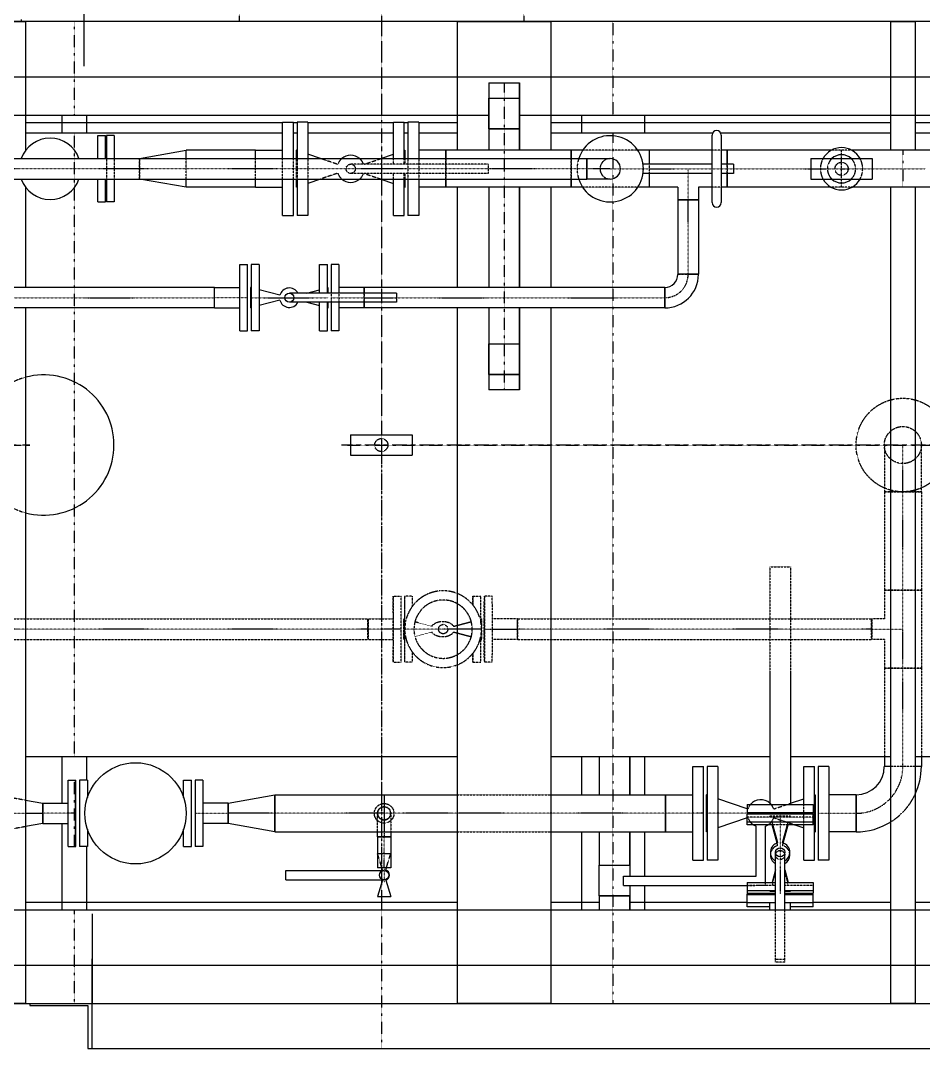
# Model space of a CAD drawing. Header units: millimetres. Extents: x -10011772 to -8149599, y 2847708 to 3434448.
# Drawn here: x -9492801 to -9489858, y 3197717 to 3201066 of the extents above; entities that cross this region are included whole.
import ezdxf

# ---------------------------------------------------------------- set-up
doc = ezdxf.new("R2010")
doc.units = ezdxf.units.MM
for name, pattern in [('DASHDOT2', [0.5, 0.25, -0.125, 0, -0.125]), ('DIVIDE2', [0.625, 0.25, -0.125, 0, -0.125, 0, -0.125]), ('HIDDEN2', [0.1875, 0.125, -0.0625])]:
    doc.linetypes.add(name, pattern=pattern)
doc.layers.add('总平面底图', color=9, linetype='Continuous')

# ---------------------------------------------------------------- blocks, each defined once
blk = doc.blocks.new('总平面底图 爆炸危险区 LOCATION I')
at = {"layer": '总平面底图', "linetype": 'Continuous'}
for p, q in [((228430.3, 136734.7), (228430.3, 136880.7)), ((228327.7, 136810.8), (228327.7, 136807.7)), ((231314.9, 136807.7), (227014.9, 136807.7)), ((228294.8, 136807.7), (228334.9, 136807.7)), ((228334.9, 136807.7), (228334.9, 136597.8)), ((229038.4, 136807.7), (229191.3, 136807.7)), ((229038.4, 136807.7), (229038.4, 136597.9)), ((229191.3, 136807.7), (229191.3, 136597.9)), ((229744.8, 136807.7), (229784.9, 136807.7)), ((229744.8, 136807.7), (229744.8, 136597.9)), ((229784.9, 136807.7), (229784.9, 136597.9)), ((227099.5, 136717.5), (231225.2, 136717.5)), ((229089.9, 136707.7), (229089.9, 136597.9)), ((229089.9, 136707.7), (229089.9, 136597.9)), ((229089.9, 136707.7), (229139.9, 136707.7)), ((229089.9, 136707.7), (229139.9, 136707.7)), ((229139.9, 136597.9), (229139.9, 136707.7)), ((229139.9, 136707.7), (229139.9, 136597.9)), ((229089.9, 136682.7), (229139.9, 136682.7)), ((229089.9, 136682.7), (229139.9, 136682.7)), ((229089.9, 136632.7), (229089.9, 136682.7)), ((229089.9, 136632.7), (229089.9, 136682.7)), ((229139.9, 136682.7), (229139.9, 136632.7)), ((229139.9, 136682.7), (229139.9, 136632.7)), ((229089.9, 136654.8), (227739.9, 136654.8)), ((228394.8, 136625.7), (228394.8, 136654.8)), ((228434.9, 136625.7), (228434.9, 136654.8)), ((228754, 136584.4), (228754, 136643.9)), ((228754, 136643.9), (228771.5, 136643.9)), ((228771.5, 136584.4), (228771.5, 136643.9)), ((228777.5, 136643.9), (228777.5, 136584.4)), ((228795, 136643.9), (228777.5, 136643.9)), ((228795, 136643.9), (228795, 136584.4)), ((228934.7, 136584.4), (228934.7, 136643.9)), ((228934.7, 136643.9), (228952.3, 136643.9)), ((228952.3, 136584.4), (228952.3, 136643.9)), ((228958.2, 136643.9), (228958.2, 136584.4)), ((228975.8, 136643.9), (228958.2, 136643.9)), ((228975.8, 136643.9), (228975.8, 136584.4)), ((231314.9, 136654.8), (229139.9, 136654.8)), ((229240.8, 136654.8), (229240.8, 136625.7)), ((229343.9, 136654.8), (229343.9, 136625.7)), ((228754, 136642.6), (228334.9, 136642.6)), ((228777.5, 136642.6), (228771.5, 136642.6)), ((228934.7, 136642.6), (228795, 136642.6)), ((228958.2, 136642.6), (228952.3, 136642.6)), ((229038.4, 136642.6), (228975.8, 136642.6)), ((229139.9, 136632.7), (229089.9, 136632.7)), ((229089.9, 136632.7), (229139.9, 136632.7)), ((229744.8, 136642.6), (229191.3, 136642.6)), ((230494.8, 136642.6), (229784.9, 136642.6)), ((228754, 136625.7), (228334.9, 136625.7)), ((228452.6, 136584.4), (228452.6, 136621.7)), ((228452.6, 136621.7), (228465.4, 136621.7)), ((228465.4, 136584.4), (228465.4, 136621.7)), ((228466.9, 136621.7), (228466.9, 136584.4)), ((228479.6, 136621.7), (228466.9, 136621.7)), ((228479.6, 136621.7), (228479.6, 136584.4)), ((228777.5, 136625.7), (228771.5, 136625.7)), ((228934.7, 136625.7), (228795, 136625.7)), ((228958.2, 136625.7), (228952.3, 136625.7)), ((229038.4, 136625.7), (228975.8, 136625.7)), ((229454.4, 136625.7), (229191.3, 136625.7)), ((229453.8, 136512.7), (229453.8, 136622.7)), ((229744.8, 136625.7), (229468.2, 136625.7)), ((229468.8, 136622.7), (229468.8, 136512.7)), ((230364.8, 136625.7), (229784.9, 136625.7)), ((228520.7, 136584.4), (228596.9, 136597.9)), ((228596.9, 136584.4), (228596.9, 136597.9)), ((228709.6, 136597.9), (228596.9, 136597.9)), ((228596.9, 136584.4), (228596.9, 136597.9)), ((228709.6, 136584.4), (228709.6, 136597.9)), ((228709.6, 136584.4), (228709.6, 136597.9)), ((228709.6, 136597.9), (228754, 136597.9)), ((228776, 136597.9), (228776, 136584.4)), ((228777.5, 136597.4), (228776, 136597.9)), ((228952.3, 136597.4), (228953.8, 136597.9)), ((228953.8, 136584.4), (228953.8, 136597.9)), ((229020.2, 136597.9), (228975.8, 136597.9)), ((229020.2, 136597.9), (229020.2, 136584.4)), ((229020.2, 136584.4), (229020.2, 136597.9)), ((229224.4, 136597.9), (229020.2, 136597.9)), ((229224.4, 136597.9), (229224.4, 136584.4)), ((229243.1, 136597.9), (229224.4, 136597.9)), ((229224.4, 136584.4), (229224.4, 136597.9)), ((229351.4, 136597.9), (229332.6, 136597.9)), ((229351.4, 136597.9), (229351.4, 136575.2)), ((229351.4, 136597.9), (229351.4, 136575.2)), ((229453.8, 136597.9), (229351.4, 136597.9)), ((229478.4, 136597.9), (229468.8, 136597.9)), ((229478.4, 136597.9), (229478.4, 136575.2)), ((229478.4, 136575.2), (229478.4, 136597.9)), ((229648.2, 136597.9), (229478.4, 136597.9)), ((229835.1, 136597.9), (229681.6, 136597.9)), ((227253, 136584.4), (229249.8, 136584.4)), ((228815.7, 136584.4), (228795, 136591.4)), ((228914.1, 136584.4), (228934.7, 136591.4)), ((229249.8, 136584.4), (229249.8, 136551)), ((229249.8, 136551), (229249.8, 136584.4)), ((229249.8, 136584.4), (229287.9, 136584.4)), ((229614.9, 136584.4), (229664.9, 136584.4)), ((229614.9, 136584.4), (229614.9, 136551.1)), ((229664.9, 136584.4), (229714.9, 136584.4)), ((229714.9, 136584.4), (229714.9, 136551.1)), ((229453.8, 136575.2), (229341.3, 136575.2)), ((229453.8, 136560.2), (229341.3, 136560.2)), ((229351.4, 136560.2), (229351.4, 136537.6)), ((229351.4, 136560.2), (229351.4, 136537.6)), ((229488.9, 136575.2), (229468.8, 136575.2)), ((229488.9, 136560.2), (229468.8, 136560.2)), ((229478.4, 136560.2), (229478.4, 136537.6)), ((229478.4, 136537.6), (229478.4, 136560.2)), ((229488.9, 136575.2), (229488.9, 136567.7)), ((229488.9, 136567.7), (229488.9, 136560.2)), ((227253, 136551), (229249.8, 136551)), ((228452.6, 136513.7), (228452.6, 136551)), ((228465.4, 136513.7), (228465.4, 136551)), ((228466.9, 136551), (228466.9, 136513.7)), ((228479.6, 136551), (228479.6, 136513.7)), ((228596.9, 136537.6), (228520.7, 136551)), ((228596.9, 136537.6), (228596.9, 136551)), ((228596.9, 136537.6), (228596.9, 136551)), ((228709.6, 136537.6), (228709.6, 136551)), ((228709.6, 136537.6), (228709.6, 136551)), ((228754, 136491.5), (228754, 136551)), ((228771.5, 136491.5), (228771.5, 136551)), ((228776, 136551), (228776, 136537.6)), ((228777.5, 136551), (228777.5, 136491.5)), ((228795, 136551), (228795, 136491.5)), ((228815.7, 136551), (228795, 136544)), ((228914.1, 136551), (228934.7, 136544)), ((228934.7, 136491.5), (228934.7, 136551)), ((228952.3, 136491.5), (228952.3, 136551)), ((228953.8, 136537.6), (228953.8, 136551)), ((228958.2, 136551), (228958.2, 136491.5)), ((228975.8, 136551), (228975.8, 136491.5)), ((229020.2, 136551), (229020.2, 136537.6)), ((229020.2, 136537.6), (229020.2, 136551)), ((229224.4, 136551), (229224.4, 136537.6)), ((229224.4, 136537.6), (229224.4, 136551)), ((229287.9, 136551), (229249.8, 136551)), ((229614.9, 136551.1), (229664.9, 136551.1)), ((229664.9, 136551.1), (229714.9, 136551.1)), ((228334.9, 136537.6), (228334.9, 136374.4)), ((228709.6, 136537.6), (228596.9, 136537.6)), ((228709.6, 136537.6), (228754, 136537.6)), ((228777.5, 136538.1), (228776, 136537.6)), ((228952.3, 136538.1), (228953.8, 136537.6)), ((229020.2, 136537.6), (228975.8, 136537.6)), ((229224.4, 136537.6), (229020.2, 136537.6)), ((229038.4, 136537.6), (229038.4, 136374.4)), ((229089.9, 136537.6), (229089.9, 136374.4)), ((229089.9, 136537.6), (229089.9, 136374.4)), ((229139.9, 136374.4), (229139.9, 136537.6)), ((229139.9, 136537.6), (229139.9, 136374.4)), ((229191.3, 136537.6), (229191.3, 136374.4)), ((229243.1, 136537.6), (229224.4, 136537.6)), ((229351.4, 136537.6), (229332.6, 136537.6)), ((229398.2, 136537.6), (229351.4, 136537.6)), ((229398.2, 136537.6), (229398.2, 136516.9)), ((229453.8, 136537.6), (229431.6, 136537.6)), ((229431.6, 136537.6), (229431.6, 136516.9)), ((229478.4, 136537.6), (229468.8, 136537.6)), ((229648.2, 136537.6), (229478.4, 136537.6)), ((229835.1, 136537.6), (229681.6, 136537.6)), ((229744.8, 136537.6), (229744.8, 135207.7)), ((229784.9, 136537.6), (229784.9, 135207.7)), ((228452.6, 136513.7), (228465.4, 136513.7)), ((228479.6, 136513.7), (228466.9, 136513.7)), ((229431.6, 136516.9), (229398.2, 136516.9)), ((229398.2, 136516.9), (229398.2, 136395.8)), ((229398.2, 136516.9), (229414.9, 136516.9)), ((229414.9, 136516.9), (229431.6, 136516.9)), ((229431.6, 136516.9), (229431.6, 136395.8)), ((228754, 136491.5), (228771.5, 136491.5)), ((228795, 136491.5), (228777.5, 136491.5)), ((228934.7, 136491.5), (228952.3, 136491.5)), ((228975.8, 136491.5), (228958.2, 136491.5)), ((228684.2, 136357.7), (228684.2, 136411.7)), ((228684.2, 136411.7), (228696.9, 136411.7)), ((228696.9, 136357.7), (228696.9, 136411.7)), ((228702.9, 136411.7), (228702.9, 136357.7)), ((228715.7, 136411.7), (228702.9, 136411.7)), ((228715.7, 136411.7), (228715.7, 136357.7)), ((228814.1, 136365.2), (228814.1, 136411.7)), ((228814.1, 136411.7), (228826.9, 136411.7)), ((228826.9, 136365.2), (228826.9, 136411.7)), ((228832.8, 136411.7), (228832.8, 136365.2)), ((228845.6, 136411.7), (228832.8, 136411.7)), ((228845.6, 136411.7), (228845.6, 136365.2)), ((229431.6, 136395.8), (229398.2, 136395.8)), ((229414.9, 136395.8), (229431.6, 136395.8)), ((228643.1, 136374.4), (228265.2, 136374.4)), ((228643.1, 136341), (228643.1, 136374.4)), ((228643.1, 136357.7), (228643.1, 136374.4)), ((228643.1, 136374.4), (228684.2, 136374.4)), ((228701.4, 136374.4), (228701.4, 136341)), ((228702.9, 136374), (228701.4, 136374.4)), ((228749.5, 136361.8), (228715.7, 136370.7)), ((228939.5, 136365.2), (228764.9, 136365.2)), ((228793.4, 136365.2), (228814.1, 136370.7)), ((228826.9, 136374), (228828.4, 136374.4)), ((228828.4, 136365.2), (228828.4, 136374.4)), ((228886.7, 136374.4), (228845.6, 136374.4)), ((228886.7, 136374.4), (228886.7, 136365.2)), ((228886.7, 136365.2), (228886.7, 136374.4)), ((229376.8, 136374.4), (228886.7, 136374.4)), ((228939.5, 136365.2), (228939.5, 136357.7)), ((229376.8, 136374.4), (229376.8, 136341)), ((229376.8, 136357.7), (229376.8, 136374.4)), ((228643.1, 136341), (228643.1, 136357.7)), ((228684.2, 136303.7), (228684.2, 136357.7)), ((228696.9, 136303.7), (228696.9, 136357.7)), ((228702.9, 136357.7), (228702.9, 136303.7)), ((228715.7, 136357.7), (228715.7, 136303.7)), ((228749.5, 136353.7), (228715.7, 136344.8)), ((228939.5, 136350.2), (228764.9, 136350.2)), ((228793.4, 136350.2), (228814.1, 136344.8)), ((228814.1, 136303.7), (228814.1, 136350.2)), ((228826.9, 136303.7), (228826.9, 136350.2)), ((228828.4, 136341), (228828.4, 136350.2)), ((228832.8, 136350.2), (228832.8, 136303.7)), ((228845.6, 136350.2), (228845.6, 136303.7)), ((228886.7, 136350.2), (228886.7, 136341)), ((228886.7, 136341), (228886.7, 136350.2)), ((228939.5, 136357.7), (228939.5, 136350.2)), ((229376.8, 136341), (229376.8, 136357.7)), ((228643.1, 136341), (228265.2, 136341)), ((228334.9, 136341), (228334.9, 135207.7)), ((228643.1, 136341), (228684.2, 136341)), ((228702.9, 136341.4), (228701.4, 136341)), ((228826.9, 136341.4), (228828.4, 136341)), ((228886.7, 136341), (228845.6, 136341)), ((229376.8, 136341), (228886.7, 136341)), ((229038.4, 136341), (229038.4, 135207.7)), ((229089.9, 136341), (229089.9, 136207.7)), ((229089.9, 136341), (229089.9, 136207.7)), ((229139.9, 136207.7), (229139.9, 136341)), ((229139.9, 136341), (229139.9, 136207.7)), ((229191.3, 136341), (229191.3, 135207.7)), ((228684.2, 136303.7), (228696.9, 136303.7)), ((228715.7, 136303.7), (228702.9, 136303.7)), ((228814.1, 136303.7), (228826.9, 136303.7)), ((228845.6, 136303.7), (228832.8, 136303.7)), ((229089.9, 136282.7), (229139.9, 136282.7)), ((229089.9, 136282.7), (229139.9, 136282.7)), ((229089.9, 136232.7), (229089.9, 136282.7)), ((229089.9, 136232.7), (229089.9, 136282.7)), ((229139.9, 136282.7), (229139.9, 136232.7)), ((229139.9, 136282.7), (229139.9, 136232.7)), ((229139.9, 136232.7), (229089.9, 136232.7)), ((229089.9, 136232.7), (229139.9, 136232.7)), ((229139.9, 136207.7), (229089.9, 136207.7)), ((229139.9, 136207.7), (229089.9, 136207.7)), ((228864.8, 136134.4), (228914.8, 136134.4)), ((228864.8, 136134.4), (228864.8, 136101.1)), ((228914.8, 136134.4), (228964.8, 136134.4)), ((228964.8, 136134.4), (228964.8, 136101.1)), ((228864.8, 136101.1), (228914.8, 136101.1)), ((228914.8, 136101.1), (228964.8, 136101.1)), ((229548.1, 135749.5), (229548.1, 135532)), ((229548.1, 135749.5), (229548.1, 135532)), ((229581.5, 135749.5), (229581.5, 135532)), ((229581.5, 135749.5), (229581.5, 135532)), ((229038.4, 135609.7), (228334.9, 135609.7)), ((228394.8, 135534.4), (228394.8, 135609.7)), ((228434.9, 135571.7), (228434.9, 135609.7)), ((229548.1, 135609.7), (229191.3, 135609.7)), ((229240.8, 135609.7), (229240.8, 135547.9)), ((229269.9, 135609.7), (229269.9, 135547.9)), ((229269.9, 135609.7), (229269.9, 135547.9)), ((229319.9, 135547.9), (229319.9, 135609.7)), ((229319.9, 135609.7), (229319.9, 135547.9)), ((229343.9, 135609.7), (229343.9, 135547.9)), ((229744.8, 135609.7), (229581.5, 135609.7)), ((229734.7, 135609.7), (229734.7, 135593.9)), ((230364.8, 135609.7), (229784.9, 135609.7)), ((229795, 135609.7), (229795, 135593.9)), ((229422.4, 135441.5), (229422.4, 135593.9)), ((229422.4, 135593.9), (229440, 135593.9)), ((229440, 135441.5), (229440, 135593.9)), ((229445.9, 135593.9), (229445.9, 135441.5)), ((229463.5, 135593.9), (229445.9, 135593.9)), ((229463.5, 135593.9), (229463.5, 135441.5)), ((229603.2, 135532), (229603.2, 135593.9)), ((229603.2, 135593.9), (229620.7, 135593.9)), ((229620.7, 135441.5), (229620.7, 135593.9)), ((229626.7, 135593.9), (229626.7, 135441.5)), ((229644.2, 135593.9), (229626.7, 135593.9)), ((229644.2, 135593.9), (229644.2, 135441.5)), ((229744.8, 135593.9), (229734.7, 135593.9)), ((229744.8, 135593.9), (229734.7, 135593.9)), ((229795, 135593.9), (229784.9, 135593.9)), ((229795, 135593.9), (229784.9, 135593.9)), ((228404.2, 135517.7), (228404.2, 135571.7)), ((228404.2, 135571.7), (228417, 135571.7)), ((228417, 135517.7), (228417, 135571.7)), ((228423, 135571.7), (228423, 135517.7)), ((228435.7, 135571.7), (228423, 135571.7)), ((228435.7, 135571.7), (228435.7, 135543.5)), ((228592.6, 135543.5), (228592.6, 135571.7)), ((228592.6, 135571.7), (228605.4, 135571.7)), ((228605.4, 135517.7), (228605.4, 135571.7)), ((228611.3, 135571.7), (228611.3, 135517.7)), ((228624.1, 135571.7), (228611.3, 135571.7)), ((228624.1, 135571.7), (228624.1, 135517.7)), ((228334.9, 135539.4), (228363.2, 135534.4)), ((228665.2, 135534.4), (228741.4, 135547.9)), ((228741.4, 135547.9), (228741.4, 135487.5)), ((228741.4, 135547.9), (228919.4, 135547.9)), ((228741.4, 135517.7), (228741.4, 135547.9)), ((228919.4, 135547.9), (228919.4, 135487.5)), ((228919.4, 135547.9), (228919.4, 135487.5)), ((228919.4, 135547.9), (229038.4, 135547.9)), ((229191.3, 135547.9), (229378, 135547.9)), ((229378, 135487.5), (229378, 135547.9)), ((229378, 135547.9), (229422.4, 135547.9)), ((229378, 135547.9), (229378, 135487.5)), ((229444.4, 135547.9), (229444.4, 135487.5)), ((229445.9, 135547.4), (229444.4, 135547.9)), ((229510.9, 135525.3), (229463.5, 135541.4)), ((229581.5, 135534.1), (229603.2, 135541.4)), ((229620.7, 135547.4), (229622.2, 135547.9)), ((229622.2, 135487.5), (229622.2, 135547.9)), ((229688.6, 135547.9), (229644.2, 135547.9)), ((229688.6, 135487.5), (229688.6, 135547.9)), ((229688.6, 135547.9), (229688.6, 135487.5)), ((228363.2, 135517.7), (228363.2, 135534.4)), ((228363.2, 135534.4), (228404.2, 135534.4)), ((228363.2, 135534.4), (228363.2, 135517.7)), ((228665.2, 135534.4), (228624.1, 135534.4)), ((228665.2, 135534.4), (228665.2, 135517.7)), ((228665.2, 135517.7), (228665.2, 135534.4)), ((229510.9, 135532), (229618.8, 135532)), ((229510.9, 135532), (229510.9, 135519.2)), ((229510.9, 135532), (229618.8, 135532)), ((229510.9, 135532), (229510.9, 135519.2)), ((229618.8, 135532), (229618.8, 135519.2)), ((229618.8, 135532), (229618.8, 135519.2)), ((228363.2, 135501), (228363.2, 135517.7)), ((228363.2, 135517.7), (228363.2, 135501)), ((228404.2, 135463.7), (228404.2, 135517.7)), ((228417, 135463.7), (228417, 135517.7)), ((228423, 135517.7), (228423, 135463.7)), ((228605.4, 135463.7), (228605.4, 135517.7)), ((228611.3, 135517.7), (228611.3, 135463.7)), ((228624.1, 135517.7), (228624.1, 135463.7)), ((228665.2, 135517.7), (228665.2, 135501)), ((228665.2, 135501), (228665.2, 135517.7)), ((228741.4, 135487.5), (228741.4, 135517.7)), ((229510.9, 135510.1), (229463.5, 135494)), ((229510.9, 135519.2), (229618.8, 135519.2)), ((229510.9, 135519.2), (229618.8, 135519.2)), ((229564.8, 135516.2), (229510.9, 135516.2)), ((229510.9, 135503.4), (229510.9, 135516.2)), ((229581.5, 135517.7), (229548.1, 135517.7)), ((229548.5, 135516.2), (229548.1, 135517.7)), ((229618.8, 135516.2), (229564.8, 135516.2)), ((229581.1, 135516.2), (229581.5, 135517.7)), ((229603.2, 135516.2), (229603.2, 135519.2)), ((229618.8, 135503.4), (229618.8, 135516.2)), ((228363.2, 135501), (228334.9, 135496)), ((228363.2, 135501), (228404.2, 135501)), ((228394.8, 135360.6), (228394.8, 135501)), ((228435.7, 135492), (228435.7, 135463.7)), ((228592.6, 135463.7), (228592.6, 135492)), ((228665.2, 135501), (228624.1, 135501)), ((228741.4, 135487.5), (228665.2, 135501)), ((229445.9, 135488.1), (229444.4, 135487.5)), ((229564.8, 135503.4), (229510.9, 135503.4)), ((229510.9, 135499), (229510.9, 135503.4)), ((229553.1, 135499), (229510.9, 135499)), ((229525.8, 135415.2), (229525.8, 135496.8)), ((229540.8, 135405), (229540.8, 135496.8)), ((229560.8, 135469.6), (229551.9, 135503.4)), ((229559.7, 135469.2), (229551.9, 135499)), ((229618.8, 135503.4), (229564.8, 135503.4)), ((229568.9, 135469.6), (229577.8, 135503.4)), ((229570, 135469.2), (229577.8, 135499)), ((229618.8, 135499), (229576.6, 135499)), ((229588.5, 135499), (229603.2, 135494)), ((229603.2, 135441.5), (229603.2, 135499)), ((229618.8, 135499), (229618.8, 135503.4)), ((229620.7, 135488.1), (229622.2, 135487.5)), ((228741.4, 135487.5), (228919.4, 135487.5)), ((228908.7, 135479.6), (228908.7, 135487.5)), ((228930.1, 135479.6), (228908.7, 135479.6)), ((228908.7, 135479.6), (228908.7, 135428.8)), ((228908.7, 135479.6), (228919.4, 135479.6)), ((228919.4, 135487.5), (229038.4, 135487.5)), ((228919.4, 135479.6), (228930.1, 135479.6)), ((228930.1, 135487.5), (228930.1, 135479.6)), ((228930.1, 135479.6), (228930.1, 135428.8)), ((229191.3, 135487.5), (229378, 135487.5)), ((229240.8, 135487.5), (229240.8, 135360.6)), ((229269.9, 135487.5), (229269.9, 135433.5)), ((229269.9, 135487.5), (229269.9, 135433.5)), ((229319.9, 135433.5), (229319.9, 135487.5)), ((229319.9, 135487.5), (229319.9, 135433.5)), ((229343.9, 135487.5), (229343.9, 135415.2)), ((229378, 135487.5), (229422.4, 135487.5)), ((229688.6, 135487.5), (229644.2, 135487.5)), ((228404.2, 135463.7), (228417, 135463.7)), ((228435.7, 135463.7), (228423, 135463.7)), ((228434.9, 135360.6), (228434.9, 135463.7)), ((228592.6, 135463.7), (228605.4, 135463.7)), ((228624.1, 135463.7), (228611.3, 135463.7)), ((228930.1, 135451.8), (228908.7, 135451.8)), ((229422.4, 135441.5), (229440, 135441.5)), ((229463.5, 135441.5), (229445.9, 135441.5)), ((229557.3, 135360.6), (229557.3, 135454.2)), ((229572.3, 135360.6), (229572.3, 135454.2)), ((229603.2, 135441.5), (229620.7, 135441.5)), ((229644.2, 135441.5), (229626.7, 135441.5)), ((228759.4, 135417), (228759.4, 135424.5)), ((228759.4, 135424.5), (228919.4, 135424.5)), ((228930.1, 135428.8), (228908.7, 135428.8)), ((228916.8, 135425.3), (228915.8, 135428.8)), ((228921.9, 135425.3), (228923, 135428.8)), ((229269.9, 135383.5), (229269.9, 135433.5)), ((229269.9, 135383.5), (229269.9, 135433.5)), ((229269.9, 135433.5), (229319.9, 135433.5)), ((229269.9, 135433.5), (229319.9, 135433.5)), ((229319.9, 135433.5), (229319.9, 135415.2)), ((229319.9, 135433.5), (229319.9, 135415.2)), ((229557.3, 135425.7), (229551.9, 135405)), ((229572.3, 135425.7), (229577.8, 135405)), ((228759.4, 135409.5), (228759.4, 135417)), ((228759.4, 135409.5), (228919.4, 135409.5)), ((228916.8, 135408.7), (228908.7, 135382.2)), ((228921.9, 135408.7), (228930.1, 135382.2)), ((229309.5, 135400.2), (229309.5, 135415.2)), ((229309.5, 135415.2), (229525.8, 135415.2)), ((229510.9, 135405), (229557.3, 135405)), ((229510.9, 135405), (229510.9, 135392.2)), ((229572.3, 135405), (229618.8, 135405)), ((229618.8, 135405), (229618.8, 135392.2)), ((229309.5, 135400.2), (229510.9, 135400.2)), ((229319.9, 135400.2), (229319.9, 135383.5)), ((229319.9, 135400.2), (229319.9, 135383.5)), ((229343.9, 135400.2), (229343.9, 135360.6)), ((229510.9, 135392.2), (229557.3, 135392.2)), ((229510.9, 135392.2), (229510.9, 135387.8)), ((229510.9, 135387.8), (229557.3, 135387.8)), ((229548.5, 135392.2), (229548.1, 135390.7)), ((229548.1, 135390.7), (229557.3, 135390.7)), ((229548.5, 135387.8), (229548.1, 135386.3)), ((229572.3, 135392.2), (229618.8, 135392.2)), ((229572.3, 135390.7), (229581.5, 135390.7)), ((229572.3, 135387.8), (229618.8, 135387.8)), ((229581.1, 135392.2), (229581.5, 135390.7)), ((229581.1, 135387.8), (229581.5, 135386.3)), ((229618.8, 135392.2), (229618.8, 135387.8)), ((228334.9, 135372.8), (229038.4, 135372.8)), ((228908.7, 135382.2), (228919.4, 135382.2)), ((228919.4, 135382.2), (228930.1, 135382.2)), ((229191.3, 135372.8), (229269.9, 135372.8)), ((229319.9, 135383.5), (229269.9, 135383.5)), ((229269.9, 135383.5), (229319.9, 135383.5)), ((229269.9, 135383.5), (229269.9, 135360.6)), ((229269.9, 135383.5), (229269.9, 135360.6)), ((229319.9, 135360.6), (229319.9, 135383.5)), ((229319.9, 135383.5), (229319.9, 135360.6)), ((229319.9, 135372.8), (229510.9, 135372.8)), ((229557.3, 135386.3), (229510.9, 135386.3)), ((229510.9, 135384.7), (229510.9, 135386.3)), ((229557.3, 135384.7), (229510.9, 135384.7)), ((229510.9, 135372), (229510.9, 135384.7)), ((229557.3, 135372), (229510.9, 135372)), ((229510.9, 135365.6), (229510.9, 135372)), ((229548.1, 135360.6), (229548.1, 135372)), ((229618.8, 135386.3), (229572.3, 135386.3)), ((229618.8, 135384.7), (229572.3, 135384.7)), ((229618.8, 135372), (229572.3, 135372)), ((229581.5, 135360.6), (229581.5, 135372)), ((229618.8, 135384.7), (229618.8, 135386.3)), ((229618.8, 135372), (229618.8, 135384.7)), ((229618.8, 135372.8), (229744.8, 135372.8)), ((229618.8, 135365.6), (229618.8, 135372)), ((229784.9, 135372.8), (230494.8, 135372.8)), ((228014.8, 135360.6), (231314.9, 135360.6)), ((229548.1, 135365.6), (229510.9, 135365.6)), ((229618.8, 135365.6), (229581.5, 135365.6)), ((228443.6, 135353.8), (228443.6, 135207.7)), ((228443.6, 135134.7), (228443.6, 135280.7)), ((230246.2, 135270), (227099.5, 135270)), ((227014.9, 135207.7), (231314.9, 135207.7)), ((228334.9, 135207.7), (228294.8, 135207.7)), ((228342.1, 135207.7), (228342.1, 135204.7)), ((228342.1, 135204.7), (228436.4, 135204.7)), ((228436.4, 135204.7), (228436.4, 135134.7)), ((229191.3, 135207.7), (229038.4, 135207.7)), ((229784.9, 135207.7), (229744.8, 135207.7)), ((228436.4, 135134.7), (228443.6, 135134.7)), ((228443.6, 135134.7), (230139.9, 135134.7))]:
    blk.add_line(p, q, dxfattribs=at)
at = {"layer": '总平面底图', "linetype": 'DASHDOT2'}
for p, q in [((228682.9, 136880.7), (228682.9, 136807.7)), ((228914.9, 136880.7), (228914.9, 136654.8)), ((229146.9, 136880.7), (229146.9, 136807.7)), ((228414.9, 136654.8), (228414.9, 136807.7)), ((228914.9, 136807.7), (228914.9, 136654.8)), ((229292.3, 136807.7), (229292.3, 136654.8)), ((229114.9, 136707.7), (229114.9, 136207.7)), ((228914.9, 136654.8), (228914.9, 136625.7)), ((228914.9, 136654.8), (228914.9, 136584.7)), ((228414.9, 135609.7), (228414.9, 136625.7)), ((228914.9, 136625.7), (228914.9, 135609.7)), ((229292.3, 136625.7), (229292.3, 135207.7)), ((229764.9, 136597.9), (229764.9, 136537.6)), ((228914.9, 136584.7), (228914.9, 136550.7)), ((228914.9, 136550.7), (228914.9, 136374.4)), ((228914.9, 136374.4), (228914.9, 136341)), ((228914.9, 136341), (228914.9, 136134.4)), ((228914.9, 136134.4), (228914.9, 136101.1)), ((228341.8, 136117.7), (226883.8, 136117.7)), ((226883.8, 136117.7), (228341.8, 136117.7)), ((228341.8, 136117.7), (227014.8, 136117.7)), ((227899.8, 136117.7), (228341.8, 136117.7)), ((230764.8, 136117.7), (228849.8, 136117.7)), ((230830.2, 136117.7), (228849.8, 136117.7)), ((228849.8, 136117.7), (230830.2, 136117.7)), ((228849.8, 136117.7), (230830.2, 136117.7)), ((228914.9, 136101.1), (228914.9, 135360.6)), ((228914.9, 135609.7), (228914.9, 135547.9)), ((228414.9, 135463.7), (228414.9, 135571.7)), ((228914.9, 135547.9), (228914.9, 135428.8)), ((228914.9, 135428.8), (228914.9, 135424.5)), ((228914.9, 135424.5), (228914.9, 135409.5)), ((228914.9, 135409.5), (228914.9, 135402.4)), ((228914.9, 135402.4), (228914.9, 135382.2)), ((228914.9, 135382.2), (228914.9, 135360.6)), ((228414.9, 135207.7), (228414.9, 135360.6)), ((228914.9, 135360.6), (228914.9, 135134.7)), ((228914.9, 135360.6), (228914.9, 135207.7))]:
    blk.add_line(p, q, dxfattribs=at)
at = {"layer": '总平面底图', "linetype": 'HIDDEN2'}
for p, q in [((229332.6, 136597.9), (229243.1, 136597.9)), ((229468.8, 136597.9), (229453.8, 136597.9)), ((229664.9, 136597.9), (229648.2, 136597.9)), ((229664.9, 136537.6), (229664.9, 136597.9)), ((229664.9, 136537.6), (229664.9, 136597.9)), ((229681.6, 136597.9), (229664.9, 136597.9)), ((228466.9, 136584.4), (228466.9, 136567.7)), ((228479.6, 136584.4), (228479.6, 136567.7)), ((228520.7, 136584.4), (228520.7, 136567.7)), ((228520.7, 136567.7), (228520.7, 136584.4)), ((228596.9, 136551), (228596.9, 136584.4)), ((228596.9, 136567.7), (228596.9, 136584.4)), ((228709.6, 136551), (228709.6, 136584.4)), ((228709.6, 136567.7), (228709.6, 136584.4)), ((228754, 136567.7), (228754, 136584.4)), ((228771.5, 136567.7), (228771.5, 136584.4)), ((228776, 136584.4), (228776, 136551)), ((228777.5, 136584.4), (228777.5, 136567.7)), ((228795, 136584.4), (228795, 136567.7)), ((228843.8, 136574.9), (228815.7, 136584.4)), ((228887, 136575.2), (228914.1, 136584.4)), ((228934.7, 136575.2), (228934.7, 136584.4)), ((228952.3, 136575.2), (228952.3, 136584.4)), ((228953.8, 136575.2), (228953.8, 136584.4)), ((228958.2, 136584.4), (228958.2, 136567.7)), ((228975.8, 136584.4), (228975.8, 136567.7)), ((229020.2, 136584.4), (229020.2, 136567.7)), ((229020.2, 136551), (229020.2, 136584.4)), ((229224.4, 136584.4), (229224.4, 136567.7)), ((229224.4, 136551), (229224.4, 136584.4)), ((228466.9, 136567.7), (228466.9, 136551)), ((228479.6, 136567.7), (228479.6, 136551)), ((228520.7, 136567.7), (228520.7, 136551)), ((228520.7, 136551), (228520.7, 136567.7)), ((228596.9, 136551), (228596.9, 136567.7)), ((228709.6, 136551), (228709.6, 136567.7)), ((228754, 136551), (228754, 136567.7)), ((228771.5, 136551), (228771.5, 136567.7)), ((228777.5, 136567.7), (228777.5, 136551)), ((228795, 136567.7), (228795, 136551)), ((228843.8, 136560.6), (228815.7, 136551)), ((229088.7, 136575.2), (228864.9, 136575.2)), ((229088.7, 136560.2), (228864.9, 136560.2)), ((228887, 136560.2), (228914.1, 136551)), ((228934.7, 136551), (228934.7, 136560.2)), ((228952.3, 136551), (228952.3, 136560.2)), ((228953.8, 136551), (228953.8, 136560.2)), ((228958.2, 136567.7), (228958.2, 136551)), ((228975.8, 136567.7), (228975.8, 136551)), ((229020.2, 136567.7), (229020.2, 136551)), ((229088.7, 136575.2), (229088.7, 136567.7)), ((229088.7, 136567.7), (229088.7, 136560.2)), ((229224.4, 136567.7), (229224.4, 136551)), ((229351.4, 136575.2), (229351.4, 136567.7)), ((229351.4, 136575.2), (229351.4, 136560.2)), ((229351.4, 136567.7), (229351.4, 136560.2)), ((229478.4, 136575.2), (229478.4, 136560.2)), ((229478.4, 136560.2), (229478.4, 136575.2)), ((229332.6, 136537.6), (229243.1, 136537.6)), ((229468.8, 136537.6), (229453.8, 136537.6)), ((229664.9, 136537.6), (229648.2, 136537.6)), ((229681.6, 136537.6), (229664.9, 136537.6)), ((229398.2, 136395.8), (229414.9, 136395.8)), ((228832.8, 136365.2), (228832.8, 136357.7)), ((228845.6, 136365.2), (228845.6, 136357.7)), ((228886.7, 136365.2), (228886.7, 136357.7)), ((228886.7, 136357.7), (228886.7, 136365.2)), ((228832.8, 136357.7), (228832.8, 136350.2)), ((228845.6, 136357.7), (228845.6, 136350.2)), ((228886.7, 136357.7), (228886.7, 136350.2)), ((228886.7, 136350.2), (228886.7, 136357.7)), ((229734.7, 136117.7), (229734.7, 136041.5)), ((229795, 136041.5), (229795, 136117.7)), ((229795, 136041.5), (229734.7, 136041.5)), ((229734.7, 136041.5), (229734.7, 135881.2)), ((229734.7, 136041.5), (229764.8, 136041.5)), ((229764.8, 136041.5), (229795, 136041.5)), ((229795, 136041.5), (229795, 135881.2)), ((229548.1, 135919.2), (229581.5, 135919.2)), ((229548.1, 135919.2), (229548.1, 135749.5)), ((229581.5, 135919.2), (229581.5, 135749.5)), ((229734.7, 135881.2), (229795, 135881.2)), ((229734.7, 135881.2), (229734.7, 135834.4)), ((229795, 135881.2), (229734.7, 135881.2)), ((229795, 135881.2), (229795, 135754.2)), ((228934.2, 135871.7), (228946.9, 135871.7)), ((228965.7, 135871.7), (228952.9, 135871.7)), ((229064.1, 135871.7), (229076.9, 135871.7)), ((229095.6, 135871.7), (229082.8, 135871.7)), ((227653, 135834.4), (228893.1, 135834.4)), ((228893.1, 135834.4), (228934.2, 135834.4)), ((228952.9, 135834), (228951.4, 135834.4)), ((228997.2, 135822.4), (228969.5, 135829.6)), ((229015.6, 135825.2), (229014.9, 135825.2)), ((229032.6, 135822.4), (229061.4, 135830)), ((229077, 135834.1), (229078.4, 135834.4)), ((229136.7, 135834.4), (229095.8, 135834.4)), ((229136.7, 135834.4), (229714, 135834.4)), ((229734.7, 135834.4), (229714, 135834.4)), ((228997.2, 135813.1), (228969.5, 135805.8)), ((229015.6, 135810.2), (229014.9, 135810.2)), ((229032.6, 135813.1), (229061.4, 135805.5)), ((227653, 135801), (228893.1, 135801)), ((228893.1, 135801), (228934.2, 135801)), ((228952.9, 135801.4), (228951.4, 135801)), ((229077, 135801.4), (229078.4, 135801)), ((229136.7, 135801), (229095.8, 135801)), ((229136.7, 135801), (229714, 135801)), ((229734.7, 135801), (229714, 135801)), ((229734.7, 135801), (229734.7, 135754.2)), ((228934.2, 135763.7), (228946.9, 135763.7)), ((228965.7, 135763.7), (228952.9, 135763.7)), ((229064.1, 135763.7), (229076.9, 135763.7)), ((229095.6, 135763.7), (229082.8, 135763.7)), ((229734.7, 135754.2), (229795, 135754.2)), ((229795, 135754.2), (229734.7, 135754.2)), ((229734.7, 135754.2), (229734.7, 135609.7)), ((229795, 135754.2), (229795, 135609.7)), ((229784.9, 135593.9), (229744.8, 135593.9)), ((229784.9, 135593.9), (229744.8, 135593.9)), ((228294.8, 135546.5), (228334.9, 135539.4)), ((229038.4, 135547.9), (229191.3, 135547.9)), ((228919.4, 135528.4), (228919.4, 135528.4)), ((229512.3, 135524.9), (229510.9, 135525.3)), ((229554.4, 135524.9), (229581.5, 135534.1)), ((229603.2, 135519.2), (229603.2, 135532)), ((228919.4, 135507), (228919.4, 135507)), ((229564.8, 135511.7), (229510.9, 135511.7)), ((229512.3, 135510.6), (229510.9, 135510.1)), ((229581.5, 135513.3), (229548.1, 135513.3)), ((229548.5, 135511.7), (229548.1, 135513.3)), ((229554.4, 135510.6), (229588.5, 135499)), ((229618.8, 135511.7), (229564.8, 135511.7)), ((229581.1, 135511.7), (229581.5, 135513.3)), ((229603.2, 135499), (229603.2, 135516.2)), ((228334.9, 135496), (228294.8, 135488.9)), ((229564.8, 135499), (229553.1, 135499)), ((229576.6, 135499), (229564.8, 135499)), ((229038.4, 135487.5), (229191.3, 135487.5)), ((229560.8, 135465.1), (229559.7, 135469.2)), ((229568.9, 135465.1), (229570, 135469.2)), ((228915.8, 135428.8), (228908.7, 135451.8)), ((228923, 135428.8), (228930.1, 135451.8)), ((229557.3, 135421.2), (229551.9, 135400.5)), ((229572.3, 135421.2), (229577.8, 135400.5)), ((229540.8, 135400.2), (229540.8, 135405)), ((229510.9, 135400.5), (229557.3, 135400.5)), ((229510.9, 135400.2), (229525.8, 135400.2)), ((229540.8, 135400.2), (229525.8, 135400.2)), ((229572.3, 135400.5), (229618.8, 135400.5)), ((229557.3, 135279.6), (229557.3, 135360.6)), ((229572.3, 135279.6), (229572.3, 135360.6)), ((229564.8, 135279.6), (229557.3, 135279.6)), ((229557.3, 135275.1), (229557.3, 135279.6)), ((229564.8, 135275.1), (229557.3, 135275.1)), ((229572.3, 135279.6), (229564.8, 135279.6)), ((229572.3, 135275.1), (229564.8, 135275.1)), ((229572.3, 135275.1), (229572.3, 135279.6))]:
    blk.add_line(p, q, dxfattribs=at)
at = {"layer": '总平面底图', "linetype": 'DIVIDE2'}
for p, q in [((229249.8, 136567.7), (227253, 136567.7)), ((229249.8, 136567.7), (229249.8, 136567.7)), ((229249.8, 136567.7), (229249.8, 136567.7)), ((229287.9, 136567.7), (229249.8, 136567.7)), ((229287.9, 136567.7), (229351.4, 136567.7)), ((229351.4, 136567.7), (229351.4, 136567.7)), ((229351.4, 136567.7), (229351.4, 136567.7)), ((229351.4, 136567.7), (229478.4, 136567.7)), ((229351.4, 136567.7), (229351.4, 136567.7)), ((229414.9, 136560.2), (229414.9, 136567.7)), ((229414.9, 136516.9), (229414.9, 136560.2)), ((229478.4, 136567.7), (229478.4, 136567.7)), ((229478.4, 136567.7), (229478.4, 136567.7)), ((229478.4, 136567.7), (229488.9, 136567.7)), ((229488.9, 136567.7), (229614.9, 136567.7)), ((229614.9, 136567.7), (229664.9, 136567.7)), ((229664.9, 136567.7), (229664.9, 136567.7)), ((229664.9, 136567.7), (229664.9, 136567.7)), ((229664.9, 136567.7), (229714.9, 136567.7)), ((229714.9, 136567.7), (229801.8, 136567.7)), ((229414.9, 136395.8), (229414.9, 136516.9)), ((229414.9, 136516.9), (229414.9, 136516.9)), ((229414.9, 136395.8), (229414.9, 136395.8)), ((229414.9, 136395.8), (229414.9, 136395.8)), ((228265.2, 136357.7), (228643.1, 136357.7)), ((228696.9, 136357.7), (228643.1, 136357.7)), ((228701.4, 136357.7), (228828.4, 136357.7)), ((228832.8, 136357.7), (228886.7, 136357.7)), ((228886.7, 136357.7), (228939.5, 136357.7)), ((228939.5, 136357.7), (229376.8, 136357.7)), ((229376.8, 136357.7), (229376.8, 136357.7)), ((229376.8, 136357.7), (229376.8, 136357.7)), ((229764.8, 136041.5), (229764.8, 136117.7)), ((229764.8, 135881.2), (229764.8, 136041.5)), ((229764.8, 136041.5), (229764.8, 136041.5)), ((229764.8, 136041.5), (229764.8, 136041.5)), ((229764.8, 135881.2), (229764.8, 135881.2)), ((229764.8, 135881.2), (229764.8, 135881.2)), ((229764.8, 135754.2), (229764.8, 135881.2)), ((228893.1, 135817.7), (227653, 135817.7)), ((228946.9, 135817.7), (228893.1, 135817.7)), ((229078.4, 135817.7), (228951.4, 135817.7)), ((229082.8, 135817.7), (229136.7, 135817.7)), ((229714, 135817.7), (229136.7, 135817.7)), ((229714, 135817.7), (229714, 135817.7)), ((229714, 135817.7), (229764.8, 135817.7)), ((229764.8, 135754.2), (229764.8, 135754.2)), ((229764.8, 135593.9), (229764.8, 135754.2)), ((229764.8, 135593.9), (229764.8, 135593.9)), ((229764.8, 135593.9), (229764.8, 135593.9)), ((228294.8, 135517.7), (228334.9, 135517.7)), ((228334.9, 135517.7), (228363.2, 135517.7)), ((228417, 135517.7), (228363.2, 135517.7)), ((228611.3, 135517.7), (228665.2, 135517.7)), ((228741.4, 135517.7), (228665.2, 135517.7)), ((228919.4, 135517.7), (228741.4, 135517.7)), ((229038.4, 135517.7), (228919.4, 135517.7)), ((228919.4, 135517.7), (228919.4, 135517.7)), ((228919.4, 135517.7), (228919.4, 135517.7)), ((229191.3, 135517.7), (229038.4, 135517.7)), ((229378, 135517.7), (229191.3, 135517.7)), ((229440, 135517.7), (229378, 135517.7)), ((229548.1, 135517.7), (229444.4, 135517.7)), ((229564.8, 135517.7), (229564.8, 135390.7)), ((229622.2, 135517.7), (229581.5, 135517.7)), ((229626.7, 135517.7), (229688.6, 135517.7)), ((229688.6, 135517.7), (229688.7, 135517.7)), ((229688.6, 135517.7), (229688.6, 135517.7)), ((228919.4, 135451.8), (228919.4, 135479.6)), ((228919.4, 135479.6), (228919.4, 135479.6)), ((228919.4, 135479.6), (228919.4, 135479.6)), ((228919.4, 135428.8), (228919.4, 135451.8)), ((228919.4, 135428.8), (228919.4, 135405.2)), ((229564.8, 135390.7), (229564.8, 135386.3))]:
    blk.add_line(p, q, dxfattribs=at)
at = {"layer": '总平面底图'}
blk.add_line((224314.9, 135207.7), (231314.9, 135207.7), dxfattribs=at)
at = {"layer": '总平面底图', "linetype": 'HIDDEN2'}
for centre, radius in [((229664.9, 136567.7), 10.7), ((228864.9, 136567.7), 7.5), ((229764.8, 136117.7), 76.2), ((229764.8, 136117.7), 30.2), ((228914.8, 136117.7), 10.7), ((229015.6, 135817.7), 7.5), ((228919.4, 135517.7), 16), ((228919.4, 135517.7), 10.7), ((228919.4, 135517.7), 10.7), ((228919.4, 135517.7), 10.7), ((229564.8, 135449.8), 7.5)]:
    blk.add_circle(centre, radius, dxfattribs=at)
at = {"layer": '总平面底图', "linetype": 'Continuous'}
for centre, radius in [((228764.9, 136357.7), 7.5), ((228514.2, 135517.7), 82.5), ((229564.8, 135454.2), 7.5), ((228919.4, 135417), 7.5)]:
    blk.add_circle(centre, radius, dxfattribs=at)
for centre, radius, start, end in [((229461.3, 136622.7), 7.5, 0, 180), ((228374.9, 136567.7), 50, 19.5123, 160.4877), ((229287.9, 136567.7), 54, 0, 161.9762), ((229664.9, 136567.7), 34.5, 28.8738, 151.1262), ((228864.9, 136567.7), 22.2, 48.7143, 131.2857), ((229287.9, 136567.7), 16.7, 270, 90), ((229287.9, 136567.7), 16.7, 0, 90), ((229664.9, 136567.7), 23, 46.4125, 133.5875), ((229287.9, 136567.7), 54, 198.0238, 0), ((229287.9, 136567.7), 16.7, 270, 0), ((228374.9, 136567.7), 50, 199.5123, 340.4877), ((228864.9, 136567.7), 22.2, 228.7143, 311.2857), ((229664.9, 136567.7), 34.5, 208.8738, 331.1262), ((229664.9, 136567.7), 23, 226.4125, 313.5875), ((229461.3, 136512.7), 7.5, 180, 0), ((229376.8, 136395.8), 54.8, 270, 359.9544), ((229376.8, 136395.8), 21.4, 270, 359.9188), ((228764.9, 136357.7), 15.9, 28.1929, 165.2649), ((228764.9, 136357.7), 15.9, 194.7351, 331.8072), ((228364.8, 136117.7), 114.3, 0, 105.1613), ((228364.8, 136117.7), 114.3, 0, 105.1613), ((228364.8, 136117.7), 114.3, 254.8387, 0), ((228364.8, 136117.7), 114.3, 254.8387, 0), ((229688.6, 135593.9), 46, 270, 0), ((229688.6, 135593.9), 106.4, 334.8844, 0), ((229533.3, 135517.7), 22.2, 48.1591, 139.9948), ((229533.3, 135517.7), 22.2, 237.4191, 250.2779), ((229533.3, 135517.7), 22.2, 289.7221, 302.5809), ((229688.6, 135593.9), 106.4, 270, 301.8798), ((229564.8, 135454.2), 15.9, 104.7351, 241.8071), ((229564.8, 135454.2), 15.9, 0, 75.2649), ((229564.8, 135449.8), 15.9, 171.943, 241.8071), ((229564.8, 135454.2), 15.9, 298.1929, 0), ((229564.8, 135449.8), 15.9, 298.1929, 0), ((229564.8, 135449.8), 15.9, 0, 8.057), ((228919.4, 135417), 8.7, 107.0439, 120.4447), ((228919.4, 135417), 8.7, 0, 72.9561), ((228919.4, 135417), 8.7, 239.5553, 252.9561), ((228919.4, 135417), 8.7, 287.0439, 0)]:
    blk.add_arc(centre, radius, start, end, dxfattribs=at)
at = {"layer": '总平面底图', "linetype": 'HIDDEN2'}
for centre, radius, start, end in [((228864.9, 136567.7), 22.2, 131.2857, 161.2587), ((228864.9, 136567.7), 22.2, 19.7221, 48.7143), ((229287.9, 136567.7), 54, 161.9762, 198.0238), ((229287.9, 136567.7), 16.7, 90, 270), ((229664.9, 136567.7), 34.5, 151.1262, 208.8738), ((229664.9, 136567.7), 23, 133.5875, 226.4125), ((229664.9, 136567.7), 23, 0, 46.4125), ((229664.9, 136567.7), 34.5, 0, 28.8738), ((228864.9, 136567.7), 22.2, 198.7413, 228.7143), ((228864.9, 136567.7), 22.2, 311.2857, 340.2779), ((229664.9, 136567.7), 23, 313.5875, 0), ((229664.9, 136567.7), 34.5, 331.1262, 0), ((229376.8, 136395.8), 21.4, 359.9188, 359.9544), ((228364.8, 136117.7), 114.3, 105.1613, 127.7813), ((228364.8, 136117.7), 114.3, 232.2187, 254.8387), ((229688.6, 135593.9), 106.4, 301.8798, 334.8844), ((228919.4, 135517.7), 10.7, 90, 270), ((228919.4, 135517.7), 10.7, 270.0231, 89.9769), ((229533.3, 135517.7), 22.2, 139.9948, 161.2587), ((229533.3, 135517.7), 22.2, 18.7413, 48.1591), ((229533.3, 135517.7), 22.2, 198.7413, 237.4191), ((229533.3, 135517.7), 22.2, 302.5809, 341.2587), ((229564.8, 135449.8), 15.9, 104.7351, 171.943), ((229564.8, 135449.8), 15.9, 8.057, 75.2649)]:
    blk.add_arc(centre, radius, start, end, dxfattribs=at)
at = {"layer": '总平面底图', "linetype": 'DIVIDE2'}
for centre, radius, start, end in [((229376.8, 136395.8), 38.1, 270, 359.9544), ((229688.6, 135593.9), 76.2, 317.493, 0), ((229688.6, 135593.9), 76.2, 270, 317.493)]:
    blk.add_arc(centre, radius, start, end, dxfattribs=at)
at = {"layer": '总平面底图', "linetype": 'HIDDEN2'}
for centre, major_axis, start_param, end_param in [((228934.2, 135817.7), (0, 54), 4.712389, 7.539407), ((228952.9, 135817.7), (0, 54), 4.770745, 7.546228), ((229064.1, 135817.7), (0, 54), 5.524024, 7.033153), ((228946.9, 135817.7), (0, 54), 4.712389, 6.283185), ((228965.7, 135817.7), (0, 54), 5.489916, 6.283185), ((229076.9, 135817.7), (0, 54), 4.917309, 6.283185), ((229095.6, 135817.7), (0, 54), 4.712389, 6.283185), ((228893.1, 135817.7), (0, 16.7), 3.141593, 6.283185), ((228934.2, 135817.7), (0, 16.7), 4.712389, 6.283185), ((229078.4, 135817.7), (0, -16.7), 6.282207, 9.425757), ((229136.7, 135817.7), (0, 16.7), 4.712389, 6.283185), ((229714, 135817.7), (0, 16.7), 3.141593, 6.283185), ((228934.2, 135817.7), (0, -54), 5.026963, 7.853982), ((228934.2, 135817.7), (0, -16.7), 0, 1.570796), ((228946.9, 135817.7), (0, -54), 0, 1.570796), ((228952.9, 135817.7), (0, -54), 5.020143, 7.795626), ((229076.9, 135817.7), (0, -54), 0, 1.365876), ((229095.6, 135817.7), (0, -54), 0, 1.570796), ((229136.7, 135817.7), (0, -16.7), 0, 1.570796), ((228965.7, 135817.7), (0, -54), 0, 0.79327), ((229064.1, 135817.7), (0, -54), 5.533218, 7.042346)]:
    blk.add_ellipse(centre, major_axis=major_axis, ratio=0.003721, start_param=start_param, end_param=end_param, dxfattribs=at)
for centre, major_axis in [((229082.8, 135817.7), (0, -54)), ((228893.1, 135817.7), (0, 16.7)), ((228951.4, 135817.7), (0, -16.7)), ((229082.8, 135817.7), (0, 16.7)), ((229136.7, 135817.7), (0, 16.7)), ((229714, 135817.7), (0, 16.7))]:
    blk.add_ellipse(centre, major_axis=major_axis, ratio=0.003721, dxfattribs=at)
at = {"layer": '总平面底图', "linetype": 'DIVIDE2'}
for start_param, end_param in [(0, 1.360926), (1.360926, 1.570796)]:
    blk.add_ellipse((228919.4, 135479.6), major_axis=(0, 38.1), ratio=0.000076, start_param=start_param, end_param=end_param, dxfattribs=at)
at = {"layer": '总平面底图', "linetype": 'HIDDEN2'}
for points, knots in [([(229010.1, 135880), (229003.4, 135879.4), (228996.9, 135877.7), (228990.7, 135875.1), (228984.6, 135872.4), (228978.9, 135868.8), (228974, 135864.4)], [4.8000004, 4.8000004, 4.8000004, 4.8000004, 5.1199999, 5.1199999, 5.1199999, 5.4399995, 5.4399995, 5.4399995, 5.4399995]), ([(228974.4, 135841.4), (228971.8, 135837.1), (228970, 135832.3), (228969, 135827.3), (228968.4, 135824.1), (228968, 135820.9), (228968, 135817.7)], [5.7600008, 5.7600008, 5.7600008, 5.7600008, 6.0800004, 6.0800004, 6.0800004, 6.2831853, 6.2831853, 6.2831853, 6.2831853])]:
    blk.add_open_spline(points, degree=3, knots=knots, dxfattribs=at)
for points in [[(229029.9, 135878.5), (229023.4, 135880.1), (229016.7, 135880.6), (229010.1, 135880)], [(229048.3, 135870.9), (229042.6, 135874.4), (229036.4, 135877), (229029.9, 135878.5)], [(228974, 135864.4), (228969, 135860), (228964.7, 135854.7), (228961.4, 135848.9)], [(228996.7, 135861.3), (228992, 135859.3), (228987.7, 135856.6), (228983.9, 135853.2)], [(229011.4, 135865), (229006.3, 135864.6), (229001.3, 135863.3), (228996.7, 135861.3)], [(229026.5, 135863.9), (229021.5, 135865.1), (229016.4, 135865.5), (229011.4, 135865)], [(229040.4, 135858.1), (229036.1, 135860.8), (229031.4, 135862.8), (229026.5, 135863.9)], [(229051.9, 135848.3), (229048.6, 135852.1), (229044.8, 135855.5), (229040.4, 135858.1)], [(229063.4, 135857.9), (229059.1, 135863), (229054, 135867.4), (229048.3, 135870.9)], [(229073.6, 135840.8), (229071.1, 135847), (229067.7, 135852.8), (229063.4, 135857.9)], [(228961.4, 135848.9), (228958.1, 135843.2), (228955.7, 135836.9), (228954.3, 135830.3)], [(228983.9, 135853.2), (228980.2, 135849.8), (228976.9, 135845.8), (228974.4, 135841.4)], [(229059.7, 135835.3), (229057.8, 135840), (229055.2, 135844.4), (229051.9, 135848.3)], [(229077.9, 135821.4), (229077.5, 135828), (229076.1, 135834.6), (229073.6, 135840.8)], [(228954.3, 135830.3), (228953.5, 135826.2), (228953, 135821.9), (228953, 135817.7)], [(228997.2, 135822.4), (228997.3, 135822.6), (228997.5, 135822.9), (228997.7, 135823.2)], [(228997.7, 135823.2), (228998.3, 135824.1), (228999.1, 135824.9), (229000, 135825.6)], [(229000, 135825.6), (229001.1, 135826.5), (229002.3, 135827.3), (229003.6, 135827.9)], [(229003.6, 135827.9), (229005.3, 135828.8), (229007.2, 135829.4), (229009.1, 135829.8)], [(229009.1, 135829.8), (229011.6, 135830.3), (229014.2, 135830.5), (229016.8, 135830.3)], [(229016.8, 135830.3), (229019.9, 135830.1), (229022.9, 135829.4), (229025.7, 135828.2)], [(229025.7, 135828.2), (229026.9, 135827.6), (229028.1, 135826.9), (229029.2, 135826.1)], [(229029.2, 135826.1), (229030, 135825.5), (229030.8, 135824.8), (229031.4, 135824)], [(229031.4, 135824), (229031.9, 135823.5), (229032.3, 135822.9), (229032.6, 135822.4)], [(229062.9, 135820.5), (229062.6, 135825.5), (229061.5, 135830.6), (229059.7, 135835.3)], [(228953, 135817.7), (228953, 135811), (228954.1, 135804.4), (228956.2, 135798.1)], [(228968, 135817.7), (228968, 135812.6), (228968.8, 135807.6), (228970.4, 135802.8)], [(228998.3, 135811.4), (228997.9, 135811.9), (228997.5, 135812.5), (228997.2, 135813.1)], [(229001, 135809), (229000, 135809.7), (228999.1, 135810.5), (228998.3, 135811.4)], [(229005.2, 135806.8), (229003.7, 135807.4), (229002.3, 135808.1), (229001, 135809)], [(229011.4, 135805.2), (229009.3, 135805.5), (229007.2, 135806), (229005.2, 135806.8)], [(229024.1, 135806.6), (229022.7, 135806.1), (229021.2, 135805.7), (229019.7, 135805.4)], [(229027.8, 135808.4), (229026.7, 135807.7), (229025.4, 135807.1), (229024.1, 135806.6)], [(229030.5, 135810.5), (229029.7, 135809.7), (229028.8, 135809), (229027.8, 135808.4)], [(229032.2, 135812.5), (229031.7, 135811.7), (229031.1, 135811.1), (229030.5, 135810.5)], [(229032.6, 135813.1), (229032.5, 135812.8), (229032.4, 135812.6), (229032.2, 135812.5)], [(229061.4, 135805.4), (229062.7, 135810.3), (229063.2, 135815.4), (229062.9, 135820.5)], [(229075.9, 135801.5), (229077.6, 135808), (229078.3, 135814.7), (229077.9, 135821.4)], [(228956.2, 135798.1), (228958.3, 135791.7), (228961.4, 135785.7), (228965.4, 135780.4)], [(228970.4, 135802.8), (228972, 135798), (228974.4, 135793.4), (228977.4, 135789.3)], [(228977.4, 135789.3), (228980.5, 135785.3), (228984.1, 135781.7), (228988.3, 135778.8)], [(229019.7, 135805.4), (229017, 135805), (229014.2, 135804.9), (229011.4, 135805.2)], [(229045, 135780.5), (229049, 135783.6), (229052.4, 135787.4), (229055.2, 135791.6)], [(229055.2, 135791.6), (229058, 135795.9), (229060.1, 135800.5), (229061.4, 135805.4)], [(229067.7, 135783.4), (229071.4, 135788.9), (229074.2, 135795.1), (229075.9, 135801.5)], [(228965.4, 135780.4), (228969.4, 135775), (228974.2, 135770.3), (228979.7, 135766.5)], [(228988.3, 135778.8), (228992.4, 135775.9), (228997.1, 135773.7), (229001.9, 135772.2)], [(229016.9, 135770.2), (229022, 135770.4), (229027, 135771.3), (229031.8, 135773.1)], [(229031.8, 135773.1), (229036.5, 135774.8), (229041, 135777.3), (229045, 135780.5)], [(229054.3, 135768.7), (229059.5, 135772.8), (229064.1, 135777.8), (229067.7, 135783.4)], [(228979.7, 135766.5), (228985.1, 135762.7), (228991.2, 135759.7), (228997.6, 135757.8)], [(228997.6, 135757.8), (229004, 135755.9), (229010.7, 135755), (229017.4, 135755.2)], [(229001.9, 135772.2), (229006.8, 135770.8), (229011.8, 135770.1), (229016.9, 135770.2)], [(229017.4, 135755.2), (229024, 135755.4), (229030.6, 135756.7), (229036.9, 135759)], [(229036.9, 135759), (229043.2, 135761.3), (229049.1, 135764.6), (229054.3, 135768.7)], [(228909.3, 135521.2), (228909.7, 135522.3), (228910.2, 135523.3), (228910.9, 135524.2)], [(228910.9, 135524.2), (228911.6, 135525.1), (228912.5, 135525.9), (228913.4, 135526.5)], [(228913.4, 135526.5), (228914.3, 135527.2), (228915.4, 135527.7), (228916.5, 135528)], [(228916.5, 135528), (228917.4, 135528.2), (228918.4, 135528.4), (228919.4, 135528.4)], [(228908.7, 135518.1), (228908.7, 135518.3), (228908.7, 135518.5), (228908.8, 135518.7)], [(228908.7, 135517.9), (228908.7, 135517.9), (228908.7, 135518), (228908.7, 135518.1)], [(228908.7, 135517.8), (228908.7, 135517.8), (228908.7, 135517.8), (228908.7, 135517.9)], [(228908.7, 135517.7), (228908.7, 135517.7), (228908.7, 135517.7), (228908.7, 135517.8)], [(228908.7, 135517.8), (228908.7, 135517.8), (228908.7, 135517.8), (228908.7, 135517.8)], [(228908.7, 135517.8), (228908.7, 135517.8), (228908.7, 135517.8), (228908.7, 135517.8)], [(228908.7, 135517.4), (228908.7, 135517.5), (228908.7, 135517.6), (228908.7, 135517.7)], [(228908.7, 135516.2), (228908.7, 135516.7), (228908.7, 135517.2), (228908.7, 135517.4)], [(228908.7, 135510.9), (228908.7, 135513.2), (228908.7, 135515), (228908.7, 135516.2)], [(228908.7, 135502.5), (228908.7, 135505.8), (228908.7, 135508.6), (228908.7, 135510.9)], [(228908.8, 135519.3), (228908.9, 135520), (228909.1, 135520.6), (228909.3, 135521.2)], [(228908.8, 135518.7), (228908.8, 135518.9), (228908.8, 135519.1), (228908.8, 135519.3)], [(228919.4, 135507), (228920.5, 135507), (228921.7, 135507.2), (228922.8, 135507.6)], [(228922.8, 135507.6), (228923.9, 135508), (228924.9, 135508.5), (228925.8, 135509.2)], [(228925.8, 135509.2), (228926.7, 135509.9), (228927.5, 135510.7), (228928.2, 135511.6)], [(228928.2, 135511.6), (228928.8, 135512.6), (228929.3, 135513.6), (228929.6, 135514.7)], [(228929.6, 135514.7), (228929.8, 135515.3), (228929.9, 135515.8), (228930, 135516.4)], [(228930, 135517.2), (228930.1, 135517.3), (228930.1, 135517.3), (228930.1, 135517.4)], [(228930, 135516.4), (228930, 135516.6), (228930, 135516.9), (228930, 135517.2)], [(228930.1, 135517.6), (228930.1, 135517.6), (228930.1, 135517.7), (228930.1, 135517.7)], [(228930.1, 135517.7), (228930.1, 135517.7), (228930.1, 135517.7), (228930.1, 135517.7)], [(228930.1, 135517.7), (228930.1, 135517.7), (228930.1, 135517.7), (228930.1, 135517.7)], [(228930.1, 135517.7), (228930.1, 135517.7), (228930.1, 135517.6), (228930.1, 135517.6)], [(228930.1, 135517.5), (228930.1, 135517.6), (228930.1, 135517.6), (228930.1, 135517.6)], [(228930.1, 135517.6), (228930.1, 135517.6), (228930.1, 135517.6), (228930.1, 135517.6)], [(228930.1, 135517.6), (228930.1, 135517.4), (228930.1, 135517.2), (228930.1, 135516.8)], [(228930.1, 135517.4), (228930.1, 135517.4), (228930.1, 135517.5), (228930.1, 135517.5)], [(228930.1, 135517.5), (228930.1, 135517.5), (228930.1, 135517.5), (228930.1, 135517.5)], [(228930.1, 135516.8), (228930.1, 135515.9), (228930.1, 135514.3), (228930.1, 135512.3)], [(228930.1, 135512.3), (228930.1, 135510.2), (228930.1, 135507.5), (228930.1, 135504.4)], [(228908.7, 135491.8), (228908.7, 135495.6), (228908.7, 135499.3), (228908.7, 135502.5)], [(228908.7, 135487.5), (228908.7, 135489), (228908.7, 135490.4), (228908.7, 135491.8)], [(228930.1, 135504.4), (228930.1, 135501.4), (228930.1, 135497.8), (228930.1, 135494.1)], [(228930.1, 135494.1), (228930.1, 135492), (228930.1, 135489.8), (228930.1, 135487.5)]]:
    blk.add_open_spline(points, degree=3, dxfattribs=at)

msp = doc.modelspace()

# ---------------------------------------------------------------- block references
at = {"layer": '总平面底图', "xscale": 2, "yscale": 2, "zscale": 2}
msp.add_blockref('总平面底图 爆炸危险区 LOCATION I', (-9949454.3, 2927447.9), dxfattribs=at)

doc.saveas('drawing.dxf')
